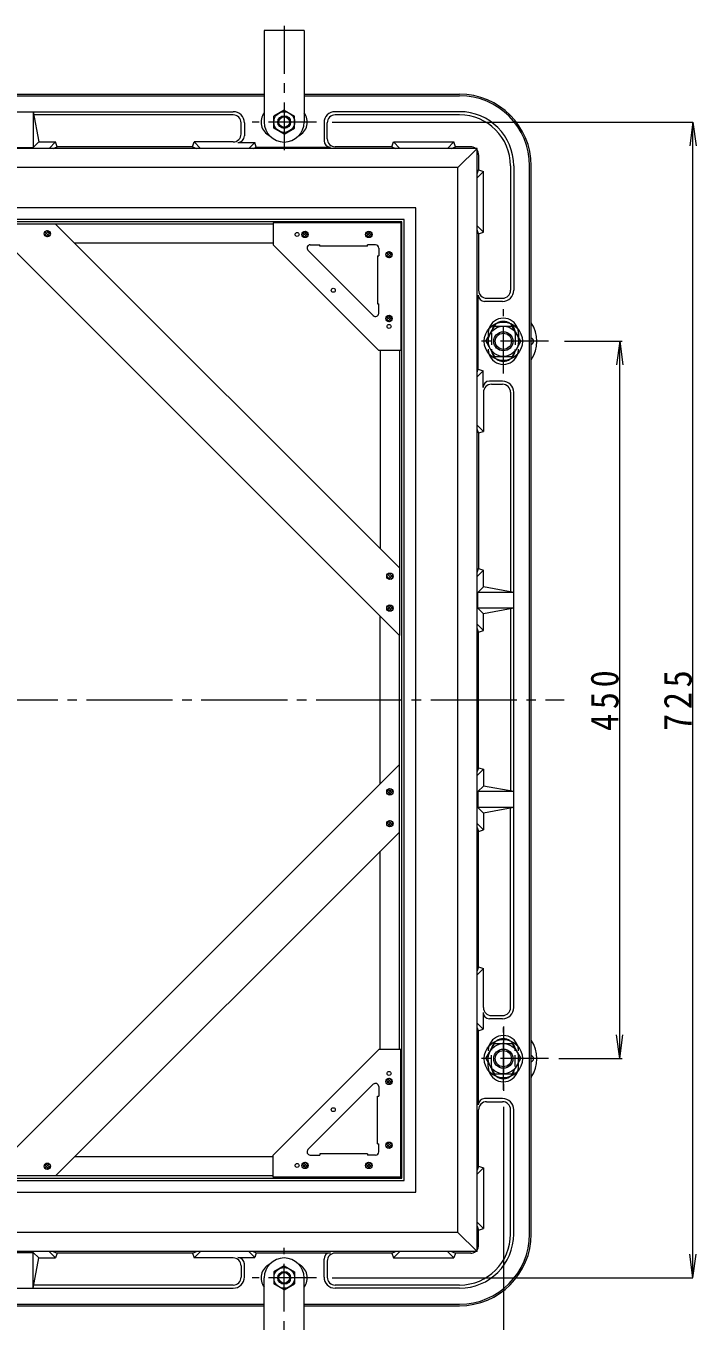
# Model space of a CAD drawing. Units: millimetres, scale not verified. Extents: x -1115 to 1113, y -816 to 690.
# Drawn here: x 692 to 1113, y -201 to 611 of the extents above; entities that cross this region are included whole.
import ezdxf

# ---------------------------------------------------------------- set-up
doc = ezdxf.new("R2010")
doc.units = ezdxf.units.MM
doc.header["$LTSCALE"] = 6
for name, pattern in [('CHAIN1', [8, 5, -1, 1, -1]), ('CHAIN2', [12, 9, -1, 1, -1]), ('DASHED1', [1.8, 1.2, -0.6])]:
    doc.linetypes.add(name, pattern=pattern)
for name, color, linetype, lineweight in [('0-3_建具', 4, 'CHAIN2', 9), ('0-A_061', 3, 'Continuous', 9), ('0-B_062', 4, 'Continuous', 9), ('0-C_084', 4, 'Continuous', 9), ('B-0_292Kigo', 2, 'Continuous', 9), ('B-1_292Kigo9', 2, 'Continuous', 9), ('B-2_300Dansa9', 6, 'DASHED1', 9), ('B-4_301Dansa9', 7, 'Continuous', 9), ('B-9_320Step9', 4, 'Continuous', 9)]:
    doc.layers.add(name, color=color, linetype=linetype, lineweight=lineweight)
doc.styles.add('ＭＳ ゴシック', font='')
doc.styles.get('ＭＳ ゴシック').set_extended_font_data('MS Gothic')

msp = doc.modelspace()

# ---------------------------------------------------------------- linework, layer by layer
at = {"layer": '0-3_建具'}
msp.add_line((226.105, 188.393), (1029.744, 188.393), dxfattribs=at)
at = {"layer": '0-A_061'}
for p, q in [((847.224, 487.693), (847.224, 473.893)), ((927.224, 487.693), (847.224, 487.693)), ((927.224, 487.693), (927.224, 407.693)), ((913.424, 407.693), (847.224, 473.893)), ((870.438, 473.893), (876.424, 473.893)), ((876.424, 473.093), (876.424, 473.893)), ((906.424, 473.093), (876.424, 473.093)), ((906.424, 473.093), (906.424, 473.893)), ((911.425, 473.893), (906.424, 473.893)), ((913.424, 471.893), (913.424, 466.893)), ((869.024, 470.479), (910.01, 429.492)), ((912.625, 466.893), (913.424, 466.893)), ((912.625, 466.893), (912.625, 436.893)), ((912.625, 436.893), (913.424, 436.893)), ((913.424, 430.906), (913.424, 436.893)), ((927.224, 407.693), (913.424, 407.693)), ((847.225, -97.107), (913.425, -30.907)), ((927.224, -30.907), (913.425, -30.907)), ((927.224, -110.907), (927.224, -30.907)), ((910.01, -52.706), (869.023, -93.693)), ((913.425, -54.121), (913.425, -60.107)), ((912.624, -60.107), (913.425, -60.107)), ((912.624, -90.107), (912.624, -60.107)), ((847.225, -110.907), (847.225, -97.107)), ((870.438, -97.107), (876.424, -97.107)), ((876.424, -96.308), (876.424, -97.107)), ((906.425, -96.308), (876.424, -96.308)), ((906.425, -96.308), (906.425, -97.107)), ((911.425, -97.107), (906.425, -97.107)), ((912.624, -90.107), (913.425, -90.107)), ((913.425, -95.108), (913.425, -90.107)), ((927.224, -110.907), (847.225, -110.907))]:
    msp.add_line(p, q, dxfattribs=at)
for centre in [(862.225, 480.393), (884.921, 445.389), (919.924, 422.693), (919.925, -45.907), (884.921, -68.603), (862.225, -103.607)]:
    msp.add_circle(centre, 1.25, dxfattribs=at)
for centre, start, end in [((870.438, 471.893), 90, 224.99925), ((911.425, 471.893), 0, 90), ((911.425, 430.906), 225.00075, 0), ((911.425, -54.121), 0, 134.99925), ((870.438, -95.108), 135.00075, 270), ((911.425, -95.108), 270, 0)]:
    msp.add_arc(centre, 2, start, end, dxfattribs=at)
at = {"layer": '0-B_062', "color": 6}
for p, q in [((668.33, 486.893), (926.424, 228.799)), ((710.757, 486.893), (668.33, 486.893)), ((926.424, 147.987), (668.331, -110.107)), ((926.424, 105.56), (926.424, 147.987))]:
    msp.add_line(p, q, dxfattribs=at)
at = {"layer": '0-B_062'}
for p, q in [((847.224, 486.893), (710.757, 486.893)), ((847.224, 474.893), (722.757, 474.893)), ((914.424, 407.693), (914.424, 283.226)), ((926.424, 407.693), (926.424, 271.226)), ((914.424, 168.393), (914.424, 240.8)), ((926.424, 168.393), (926.424, 228.799)), ((914.424, 135.987), (914.424, 168.393)), ((926.424, 147.987), (926.424, 168.393)), ((926.424, -30.907), (926.424, 105.56)), ((914.424, -30.907), (914.424, 93.56)), ((847.225, -98.107), (722.758, -98.107)), ((847.225, -110.107), (710.757, -110.107))]:
    msp.add_line(p, q, dxfattribs=at)
at = {"layer": '0-B_062', "color": 6}
for points in [[(710.757, 486.893), (926.424, 271.226), (926.424, 228.799)], [(926.424, 105.56), (710.757, -110.107), (668.331, -110.107)]]:
    msp.add_lwpolyline(points, dxfattribs=at)
at = {"layer": '0-C_084'}
for p, q in [((705.527, 478.893), (703.544, 480.877)), ((703.595, 481.345), (705.091, 482.842)), ((703.822, 479.875), (706.562, 482.615)), ((706.789, 479.328), (703.979, 482.139)), ((704.717, 479.073), (707.364, 481.721)), ((707.468, 480.347), (704.997, 482.817)), ((706.453, 479.112), (707.325, 479.984)), ((867.208, 478.393), (865.224, 480.377)), ((865.276, 480.845), (866.772, 482.341)), ((865.503, 479.375), (868.242, 482.115)), ((868.47, 478.828), (865.66, 481.639)), ((866.397, 478.573), (869.045, 481.221)), ((869.148, 479.847), (866.678, 482.317)), ((868.133, 478.611), (869.006, 479.484)), ((907.208, 478.393), (905.225, 480.377)), ((905.277, 480.845), (906.772, 482.341)), ((905.503, 479.375), (908.242, 482.115)), ((908.47, 478.828), (905.66, 481.639)), ((906.397, 478.573), (909.046, 481.221)), ((909.148, 479.847), (906.678, 482.317)), ((908.133, 478.611), (909.006, 479.484)), ((919.908, 465.693), (917.925, 467.677)), ((917.976, 468.145), (919.472, 469.641)), ((918.203, 466.675), (920.943, 469.415)), ((921.17, 466.128), (918.36, 468.938)), ((919.097, 465.872), (921.745, 468.521)), ((921.849, 467.147), (919.378, 469.617)), ((920.834, 465.911), (921.706, 466.784)), ((919.908, 425.693), (917.925, 427.676)), ((917.976, 428.145), (919.472, 429.641)), ((918.203, 426.675), (920.943, 429.415)), ((921.17, 426.128), (918.36, 428.938)), ((919.097, 425.872), (921.745, 428.52)), ((921.849, 427.146), (919.378, 429.617)), ((920.834, 425.911), (921.706, 426.784)), ((920.408, 264.013), (918.424, 265.996)), ((918.476, 266.465), (919.972, 267.961)), ((921.67, 264.447), (918.859, 267.258)), ((919.597, 264.192), (922.245, 266.84)), ((922.348, 265.466), (919.878, 267.936)), ((921.333, 264.231), (922.206, 265.104)), ((920.408, 244.012), (918.424, 245.996)), ((918.476, 246.465), (919.972, 247.961)), ((918.703, 244.994), (921.442, 247.734)), ((921.67, 244.447), (918.859, 247.258)), ((919.597, 244.192), (922.245, 246.84)), ((922.348, 245.466), (919.878, 247.936)), ((921.333, 244.231), (922.206, 245.103)), ((918.425, 130.79), (920.408, 132.774)), ((918.604, 131.601), (921.252, 128.953)), ((918.86, 129.528), (921.67, 132.338)), ((919.407, 132.495), (922.146, 129.756)), ((919.878, 128.85), (922.349, 131.32)), ((920.877, 132.722), (922.373, 131.226)), ((918.643, 129.865), (919.516, 128.992)), ((918.425, 110.79), (920.408, 112.774)), ((918.604, 111.601), (921.252, 108.953)), ((918.643, 109.865), (919.516, 108.992)), ((918.86, 109.528), (921.67, 112.338)), ((919.407, 112.495), (922.146, 109.756)), ((919.878, 108.849), (922.349, 111.32)), ((920.877, 112.722), (922.373, 111.226)), ((917.925, -50.89), (919.908, -48.907)), ((918.104, -50.08), (920.752, -52.728)), ((918.143, -51.816), (919.016, -52.689)), ((918.36, -52.153), (921.17, -49.343)), ((918.907, -49.186), (921.646, -51.925)), ((919.378, -52.831), (921.849, -50.361)), ((920.377, -48.959), (921.873, -50.455)), ((917.925, -90.891), (919.908, -88.907)), ((918.36, -92.153), (921.17, -89.342)), ((918.907, -89.186), (921.646, -91.925)), ((920.377, -88.959), (921.873, -90.455)), ((918.104, -90.08), (920.752, -92.728)), ((918.143, -91.816), (919.016, -92.689)), ((919.378, -92.831), (921.849, -90.361)), ((703.544, -104.091), (705.527, -102.107)), ((703.723, -103.28), (706.371, -105.928)), ((703.762, -105.016), (704.635, -105.889)), ((703.979, -105.353), (706.789, -102.542)), ((704.526, -102.385), (707.266, -105.125)), ((704.998, -106.031), (707.468, -103.561)), ((705.996, -102.159), (707.492, -103.655)), ((865.224, -103.591), (867.208, -101.608)), ((865.403, -102.78), (868.052, -105.428)), ((865.443, -104.516), (866.315, -105.389)), ((865.66, -104.853), (868.47, -102.043)), ((866.207, -101.886), (868.946, -104.626)), ((866.678, -105.531), (869.148, -103.061)), ((867.677, -101.659), (869.173, -103.155)), ((905.225, -103.591), (907.208, -101.608)), ((905.404, -102.78), (908.052, -105.428)), ((905.443, -104.516), (906.316, -105.389)), ((905.66, -104.853), (908.47, -102.043)), ((906.207, -101.886), (908.946, -104.626)), ((906.678, -105.531), (909.148, -103.061)), ((907.677, -101.659), (909.173, -103.155))]:
    msp.add_line(p, q, dxfattribs=at)
for centre in [(705.543, 480.893), (867.224, 480.393), (907.225, 480.393), (919.924, 467.693), (919.924, 427.693), (920.424, 266.013), (920.424, 246.012), (920.425, 130.774), (920.425, 110.774), (919.925, -50.907), (919.925, -90.908), (705.544, -104.107), (867.224, -103.607), (907.225, -103.607)]:
    msp.add_circle(centre, 2, dxfattribs=at)
at = {"layer": 'B-0_292Kigo'}
for p, q in [((866.631, 608.393), (866.631, 550.893)), ((854.13, 558.393), (847.63, 554.64)), ((847.63, 547.146), (847.63, 554.64)), ((854.13, 558.393), (860.631, 554.64)), ((854.13, 543.393), (847.63, 547.146)), ((854.13, -166.608), (847.63, -170.36)), ((847.63, -170.36), (847.63, -177.855)), ((854.13, -181.607), (847.63, -177.855)), ((854.13, -181.607), (860.631, -177.855)), ((866.631, -231.607), (866.631, -174.107))]:
    msp.add_line(p, q, dxfattribs=at)
for points in [[(866.631, 608.393), (841.631, 608.393), (841.631, 550.893)], [(854.13, 543.393), (860.631, 547.146), (860.631, 554.64)], [(854.13, -166.608), (860.631, -170.36), (860.631, -177.855)], [(866.631, -231.607), (841.631, -231.607), (841.631, -174.107)]]:
    msp.add_lwpolyline(points, dxfattribs=at)
for centre, radius in [((854.13, 550.898), 6.5), ((854.13, 550.893), 4), ((854.13, 550.893), 3.324), ((854.13, -174.113), 6.5), ((854.13, -174.107), 4), ((854.13, -174.107), 3.324)]:
    msp.add_circle(centre, radius, dxfattribs=at)
for centre, radius, start, end in [((849.13, 550.893), 9.5, 142.1366, 244.43275), ((859.131, 550.893), 9.5, 295.56723, 37.8634), ((854.13, 550.893), 12.5, 180, 0), ((854.13, -174.107), 12.5, 0, 180), ((849.13, -174.107), 9.5, 115.56723, 217.8634), ((859.131, -174.107), 9.5, 322.1366, 64.43275)]:
    msp.add_arc(centre, radius, start, end, dxfattribs=at)
at = {"layer": 'B-1_292Kigo9', "linetype": 'CHAIN1'}
for p, q in [((854.131, 611.223), (854.131, 532.002)), ((874.349, 550.893), (833.961, 550.893)), ((991.63, 393.174), (991.63, 433.563)), ((991.631, 393.174), (991.631, 433.563)), ((1019.884, 413.393), (972.739, 413.393)), ((991.63, -56.107), (991.63, -17.107)), ((991.631, -16.389), (991.631, -56.777)), ((1019.884, -36.607), (972.739, -36.607)), ((854.131, -243.282), (854.131, -155.216)), ((874.349, -174.107), (833.961, -174.107))]:
    msp.add_line(p, q, dxfattribs=at)
at = {"layer": 'B-1_292Kigo9'}
for p, q in [((416.63, 568.393), (841.631, 568.393)), ((416.63, 567.393), (841.631, 567.393)), ((866.631, 568.393), (964.13, 568.393)), ((866.631, 567.393), (964.13, 567.393)), ((436.131, 557.393), (822.13, 557.393)), ((696.631, 557.393), (700.131, 538.401)), ((696.631, 557.393), (696.631, 534.905)), ((822.13, 555.393), (696.999, 555.393)), ((964.13, 557.393), (886.13, 557.393)), ((964.13, 555.393), (886.13, 555.393)), ((827.13, 543.401), (827.13, 550.393)), ((829.131, 550.393), (829.131, 542.176)), ((879.13, 550.393), (879.13, 539.167)), ((881.13, 540.393), (881.13, 550.393)), ((696.631, 534.905), (700.131, 538.401)), ((700.131, 538.401), (710.631, 538.401)), ((706.669, 534.393), (710.631, 538.401)), ((711.628, 535.393), (710.631, 538.401)), ((796.633, 535.393), (797.631, 538.401)), ((797.631, 538.401), (801.592, 534.393)), ((822.13, 538.401), (797.631, 538.401)), ((825.131, 538.175), (835.63, 538.175)), ((831.892, 534.393), (835.63, 538.175)), ((836.628, 535.167), (835.63, 538.175)), ((921.633, 535.393), (922.631, 538.401)), ((922.631, 538.401), (926.592, 534.393)), ((922.631, 538.401), (960.63, 538.401)), ((956.669, 534.393), (960.63, 538.401)), ((961.628, 535.393), (960.63, 538.401)), ((975.13, 534.393), (283.13, 534.393)), ((686.63, 534.905), (696.631, 534.905)), ((709.19, 534.393), (711.628, 535.393)), ((796.633, 535.393), (711.628, 535.393)), ((796.633, 535.393), (799.069, 534.393)), ((834.74, 534.393), (836.628, 535.167)), ((836.628, 535.167), (883.13, 535.167)), ((921.633, 535.393), (886.13, 535.393)), ((921.633, 535.393), (924.069, 534.393)), ((959.19, 534.393), (961.628, 535.393)), ((971.13, 535.393), (961.628, 535.393)), ((963.13, 522.393), (975.13, 534.393)), ((975.13, -157.607), (975.13, 534.393)), ((976.13, 530.393), (976.13, 520.89)), ((963.13, 522.393), (295.13, 522.393)), ((963.13, -145.607), (963.13, 522.393)), ((975.131, 518.452), (976.13, 520.89)), ((976.13, 520.89), (979.139, 519.893)), ((996.131, 523.393), (996.131, 445.393)), ((998.131, 523.393), (998.131, 445.393)), ((1008.13, -146.607), (1008.13, 523.393)), ((1009.131, -146.607), (1009.131, 523.393)), ((975.131, 515.931), (979.139, 519.893)), ((979.139, 481.893), (979.139, 519.893)), ((936.624, 497.093), (319.224, 497.093)), ((936.624, -120.307), (936.624, 497.093)), ((929.324, 489.793), (326.524, 489.793)), ((929.324, -113.007), (929.324, 489.793)), ((979.139, 481.893), (975.131, 485.854)), ((976.13, 480.896), (975.131, 483.331)), ((976.13, 480.896), (979.139, 481.893)), ((976.13, 480.896), (976.13, 445.393)), ((975.905, 395.89), (975.905, 442.393)), ((981.13, 440.393), (991.131, 440.393)), ((991.131, 438.393), (979.905, 438.393)), ((1009.13, 425.002), (1009.13, 425.257)), ((975.131, 394.002), (975.905, 395.89)), ((975.131, 391.154), (978.913, 394.893)), ((975.905, 395.89), (978.913, 394.893)), ((978.913, 384.393), (978.913, 394.893)), ((991.131, 388.393), (982.914, 388.393)), ((984.139, 386.393), (991.131, 386.393)), ((979.139, 381.393), (979.139, 356.893)), ((996.131, 381.393), (996.131, 256.261)), ((998.131, -4.607), (998.131, 381.393)), ((979.139, 356.893), (975.13, 360.854)), ((976.13, 355.896), (975.13, 358.331)), ((976.13, 355.896), (979.139, 356.893)), ((976.13, 355.896), (976.13, 270.89)), ((975.131, 268.452), (976.13, 270.89)), ((975.131, 265.931), (979.139, 269.893)), ((976.13, 270.89), (979.139, 269.893)), ((979.139, 259.393), (979.139, 269.893)), ((975.643, 255.893), (979.139, 259.393)), ((975.643, 245.893), (975.643, 255.893)), ((998.131, 255.893), (975.643, 255.893)), ((998.131, 255.893), (979.139, 259.393)), ((998.131, 245.893), (975.643, 245.893)), ((998.131, 245.893), (979.139, 242.393)), ((996.131, 245.524), (996.131, 131.261)), ((979.139, 231.893), (975.131, 235.854)), ((976.13, 230.896), (975.131, 233.331)), ((976.13, 230.896), (979.139, 231.893)), ((976.13, 145.89), (976.13, 230.896)), ((976.13, 145.89), (975.131, 143.455)), ((979.139, 144.893), (975.131, 140.931)), ((976.13, 145.89), (979.139, 144.893)), ((975.643, 130.893), (975.643, 120.893)), ((998.131, 130.893), (975.643, 130.893)), ((998.131, 130.893), (979.139, 134.393)), ((975.643, 120.893), (979.139, 117.393)), ((998.131, 120.893), (975.643, 120.893)), ((998.131, 120.893), (979.139, 117.393)), ((979.139, 117.393), (979.139, 106.893)), ((996.131, -4.607), (996.131, 120.524)), ((975.131, 110.854), (979.139, 106.893)), ((975.131, 108.334), (976.13, 105.895)), ((976.13, 105.895), (979.139, 106.893)), ((976.13, 20.89), (976.13, 105.895)), ((976.13, 20.89), (975.13, 18.454)), ((979.139, 19.893), (975.13, 15.931)), ((976.13, 20.89), (979.139, 19.893)), ((979.139, -4.607), (979.139, 19.893)), ((978.913, -7.607), (978.913, -18.107)), ((975.131, -14.369), (978.913, -18.107)), ((991.131, -11.607), (982.914, -11.607)), ((984.139, -9.607), (991.131, -9.607)), ((975.131, -17.216), (975.905, -19.105)), ((975.905, -19.105), (978.913, -18.107)), ((975.905, -19.105), (975.905, -65.607)), ((1009.13, -48.216), (1009.13, -48.472)), ((991.131, -61.607), (979.905, -61.607)), ((981.13, -63.607), (991.131, -63.607)), ((976.13, -104.11), (976.13, -68.607)), ((996.131, -146.607), (996.131, -68.607)), ((998.131, -146.607), (998.131, -68.607)), ((976.13, -104.11), (975.131, -106.546)), ((979.139, -105.107), (975.131, -109.069)), ((976.13, -104.11), (979.139, -105.107)), ((979.139, -105.107), (979.139, -143.107)), ((963.13, -145.607), (295.13, -145.607)), ((963.13, -145.607), (975.13, -157.607)), ((975.131, -139.146), (979.139, -143.107)), ((975.131, -141.666), (976.13, -144.105)), ((976.13, -144.105), (979.139, -143.107)), ((976.13, -153.607), (976.13, -144.105)), ((975.13, -157.607), (283.13, -157.607)), ((686.63, -158.12), (696.631, -158.12)), ((696.631, -158.12), (700.131, -161.616)), ((696.631, -180.607), (696.631, -158.12)), ((696.631, -180.607), (700.131, -161.616)), ((700.131, -161.616), (710.631, -161.616)), ((706.669, -157.607), (710.631, -161.616)), ((709.19, -157.607), (711.628, -158.607)), ((711.628, -158.607), (710.631, -161.616)), ((796.633, -158.607), (711.628, -158.607)), ((796.633, -158.607), (799.069, -157.607)), ((796.633, -158.607), (797.631, -161.616)), ((797.631, -161.616), (801.592, -157.607)), ((822.13, -161.616), (797.631, -161.616)), ((825.131, -161.39), (835.63, -161.39)), ((831.892, -157.607), (835.63, -161.39)), ((834.74, -157.607), (836.628, -158.382)), ((836.628, -158.382), (835.63, -161.39)), ((836.628, -158.382), (883.13, -158.382)), ((879.13, -173.607), (879.13, -162.382)), ((921.633, -158.607), (886.13, -158.607)), ((921.633, -158.607), (924.069, -157.607)), ((921.633, -158.607), (922.631, -161.616)), ((922.631, -161.616), (926.592, -157.607)), ((922.631, -161.616), (960.63, -161.616)), ((956.669, -157.607), (960.63, -161.616)), ((959.19, -157.607), (961.628, -158.607)), ((961.628, -158.607), (960.63, -161.616)), ((971.13, -158.607), (961.628, -158.607)), ((827.13, -166.616), (827.13, -173.607)), ((829.131, -173.607), (829.131, -165.39)), ((881.13, -163.607), (881.13, -173.607)), ((822.13, -178.607), (696.999, -178.607)), ((964.13, -178.607), (886.13, -178.607)), ((436.131, -180.607), (822.13, -180.607)), ((964.13, -180.607), (886.13, -180.607)), ((416.63, -190.607), (841.631, -190.607)), ((416.63, -191.607), (841.631, -191.607)), ((866.631, -190.607), (964.13, -190.607)), ((866.631, -191.607), (964.13, -191.607))]:
    msp.add_line(p, q, dxfattribs=at)
for points in [[(319.224, 497.093), (319.224, -120.307), (936.624, -120.307)], [(326.524, 489.793), (326.524, -113.007), (929.324, -113.007)], [(979.139, 231.893), (979.139, 242.393), (975.643, 245.893)], [(979.139, 144.893), (979.139, 134.393), (975.643, 130.893)]]:
    msp.add_lwpolyline(points, dxfattribs=at)
msp.add_lwpolyline([(327.924, -111.607), (927.924, -111.607), (927.924, 488.393), (327.924, 488.393)], close=True, dxfattribs=at)
for centre, radius, start, end in [((964.13, 523.393), 45, 0, 90), ((964.13, 523.393), 44, 0, 90), ((822.13, 550.393), 7, 0, 90), ((822.13, 550.393), 5, 0, 90), ((886.13, 550.393), 7, 90, 180), ((886.13, 550.393), 5, 90, 180), ((964.13, 523.393), 34, 0, 90), ((964.13, 523.393), 32, 0, 90), ((822.13, 543.401), 5, 270, 0), ((825.131, 542.176), 4, 270, 0), ((883.13, 539.167), 4, 180, 270), ((886.13, 540.393), 5, 180, 270), ((971.13, 530.393), 5, 53.13039, 90), ((971.13, 530.393), 5, 0, 36.86945), ((979.905, 442.393), 4, 180, 270), ((981.13, 445.393), 5, 180, 270), ((991.131, 445.393), 5, 270, 0), ((991.131, 445.393), 7, 270, 0), ((982.914, 384.393), 4, 90, 180), ((984.139, 381.393), 5, 90, 180), ((991.131, 381.393), 7, 0, 90), ((991.131, 381.393), 5, 0, 90), ((982.914, -7.607), 4, 180, 270), ((984.139, -4.607), 5, 180, 270), ((991.131, -4.607), 5, 270, 0), ((991.131, -4.607), 7, 270, 0), ((979.905, -65.607), 4, 90, 180), ((981.13, -68.607), 5, 90, 180), ((991.131, -68.607), 7, 0, 90), ((991.131, -68.607), 5, 0, 90), ((964.13, -146.607), 45, 270, 0), ((964.13, -146.607), 44, 270, 0), ((964.13, -146.607), 34, 270, 0), ((964.13, -146.607), 32, 270, 0), ((971.13, -153.607), 5, 323.13055, 0), ((822.13, -166.616), 5, 0, 90), ((825.131, -165.39), 4, 0, 90), ((883.13, -162.382), 4, 90, 180), ((886.13, -163.607), 5, 90, 180), ((971.13, -153.607), 5, 270, 306.86961), ((822.13, -173.607), 5, 270, 0), ((822.13, -173.607), 7, 270, 0), ((886.13, -173.607), 7, 180, 270), ((886.13, -173.607), 5, 180, 270)]:
    msp.add_arc(centre, radius, start, end, dxfattribs=at)
at = {"layer": 'B-2_300Dansa9'}
for p, q in [((982.131, 418.393), (982.131, 408.393)), ((984.131, 418.393), (984.131, 408.393)), ((999.13, 418.393), (999.13, 408.393)), ((1001.13, 418.393), (1001.13, 408.393)), ((982.131, -41.607), (982.131, -31.607)), ((984.131, -41.607), (984.131, -31.607)), ((999.13, -41.607), (999.13, -31.607)), ((1001.13, -41.607), (1001.13, -31.607))]:
    msp.add_line(p, q, dxfattribs=at)
at = {"layer": 'B-2_300Dansa9', "linetype": 'Continuous'}
for centre, radius, start, end in [((991.63, 418.393), 9.5, 90, 162.38441), ((991.63, 418.393), 7.5, 90, 123.21066), ((991.63, 418.393), 9.5, 17.61557, 90), ((991.63, 418.393), 7.5, 56.78932, 90), ((991.63, 408.393), 9.5, 197.61743, 270), ((991.63, 408.393), 7.5, 236.79515, 270), ((991.63, 408.393), 9.5, 270, 342.38255), ((991.63, 408.393), 7.5, 270, 303.20483), ((991.63, -31.607), 9.5, 90, 162.38257), ((991.63, -31.607), 7.5, 90, 123.20485), ((991.63, -31.607), 9.5, 17.61745, 90), ((991.63, -31.607), 7.5, 56.79517, 90), ((991.63, -41.607), 9.5, 197.61559, 270), ((991.63, -41.607), 7.5, 236.78934, 270), ((991.63, -41.607), 9.5, 270, 342.38443), ((991.63, -41.607), 7.5, 270, 303.21068)]:
    msp.add_arc(centre, radius, start, end, dxfattribs=at)
at = {"layer": 'B-2_300Dansa9'}
for centre, radius, start, end in [((991.63, 418.393), 7.5, 101.7379, 180), ((991.63, 418.393), 7.5, 0, 78.2621), ((991.63, 418.393), 9.5, 162.38441, 180), ((991.63, 418.393), 9.5, 0, 17.61557), ((991.63, 408.393), 9.5, 180, 197.61743), ((991.63, 408.393), 7.5, 180, 236.79515), ((991.63, 408.393), 7.5, 303.20483, 0), ((991.63, 408.393), 9.5, 342.38255, 0), ((991.63, -31.607), 9.5, 162.38257, 180), ((991.63, -31.607), 7.5, 123.20485, 180), ((991.63, -31.607), 7.5, 0, 56.79517), ((991.63, -31.607), 9.5, 0, 17.61745), ((991.63, -41.607), 9.5, 180, 197.61559), ((991.63, -41.607), 7.5, 180, 258.2621), ((991.63, -41.607), 7.5, 281.7379, 0), ((991.63, -41.607), 9.5, 342.38443, 0)]:
    msp.add_arc(centre, radius, start, end, dxfattribs=at)
at = {"layer": 'B-4_301Dansa9'}
for p, q in [((884.3, 550.893), (1110.597, 550.893)), ((1110.597, 550.893), (1108.639, 536.021)), ((1110.597, -174.107), (1110.597, 550.893)), ((1110.597, 550.893), (1112.555, 536.021)), ((1030.071, 413.393), (1066.151, 413.393)), ((1064.651, 413.393), (1062.693, 398.521)), ((1064.651, -36.607), (1064.651, 413.393)), ((1064.651, 413.393), (1066.609, 398.521)), ((1064.651, -36.607), (1062.693, -21.735)), ((1064.651, -36.607), (1066.609, -21.735)), ((1026.382, -36.607), (1066.151, -36.607)), ((991.631, -66.826), (991.631, -321.207)), ((1110.597, -174.107), (1108.639, -159.235)), ((1110.597, -174.107), (1112.555, -159.235)), ((884.3, -174.107), (1110.597, -174.107))]:
    msp.add_line(p, q, dxfattribs=at)
at = {"layer": 'B-9_320Step9'}
for p, q in [((980.681, 413.393), (986.166, 422.893)), ((986.166, 422.893), (997.095, 422.893)), ((1002.58, 413.393), (997.095, 422.893)), ((1002.58, 413.393), (997.095, 403.893)), ((997.095, -27.108), (1002.58, -36.607)), ((980.681, -36.607), (986.166, -46.107)), ((997.095, -46.107), (1002.58, -36.607)), ((986.166, -46.107), (997.095, -46.107))]:
    msp.add_line(p, q, dxfattribs=at)
for points in [[(980.681, 413.393), (986.166, 403.893), (997.095, 403.893)], [(980.681, -36.607), (986.166, -27.108), (997.095, -27.108)]]:
    msp.add_lwpolyline(points, dxfattribs=at)
at = {"layer": 'B-9_320Step9', "color": 6}
for centre in [(991.63, 413.393), (991.63, -36.607)]:
    msp.add_circle(centre, 12, dxfattribs=at)
at = {"layer": 'B-9_320Step9'}
for centre in [(991.65, 413.393), (991.65, -36.607)]:
    msp.add_circle(centre, 9.5, dxfattribs=at)
at = {"layer": 'B-9_320Step9', "color": 3}
for centre, radius in [((991.63, 413.393), 6), ((991.63, 413.393), 5.053), ((991.63, -36.607), 6), ((991.63, -36.607), 5.053)]:
    msp.add_circle(centre, radius, dxfattribs=at)
at = {"layer": 'B-9_320Step9', "color": 2}
for centre, radius, start, end in [((991.63, 413.393), 21, 326.67162, 33.55884), ((1008.63, 413.393), 2, 284.46803, 75.53195), ((991.63, 413.393), 21, 326.44115, 326.67162), ((991.63, -36.607), 21, 33.32838, 33.55885), ((991.63, -36.607), 21, 326.44116, 33.32838), ((1008.63, -36.607), 2, 284.46805, 75.53197)]:
    msp.add_arc(centre, radius, start, end, dxfattribs=at)

# ---------------------------------------------------------------- texts
at = {"layer": 'B-4_301Dansa9', "color": 2, "char_height": 17.6, "attachment_point": 7, "rotation": 90, "style": 'ＭＳ ゴシック'}
for s, insert in [('\\T1.27;\\W0.9;450', (1064.151, 168.893)), ('\\T1.27;\\W0.9;725', (1110.097, 168.893))]:
    msp.add_mtext(s, dxfattribs=dict(at, insert=insert))

doc.saveas('drawing.dxf')
